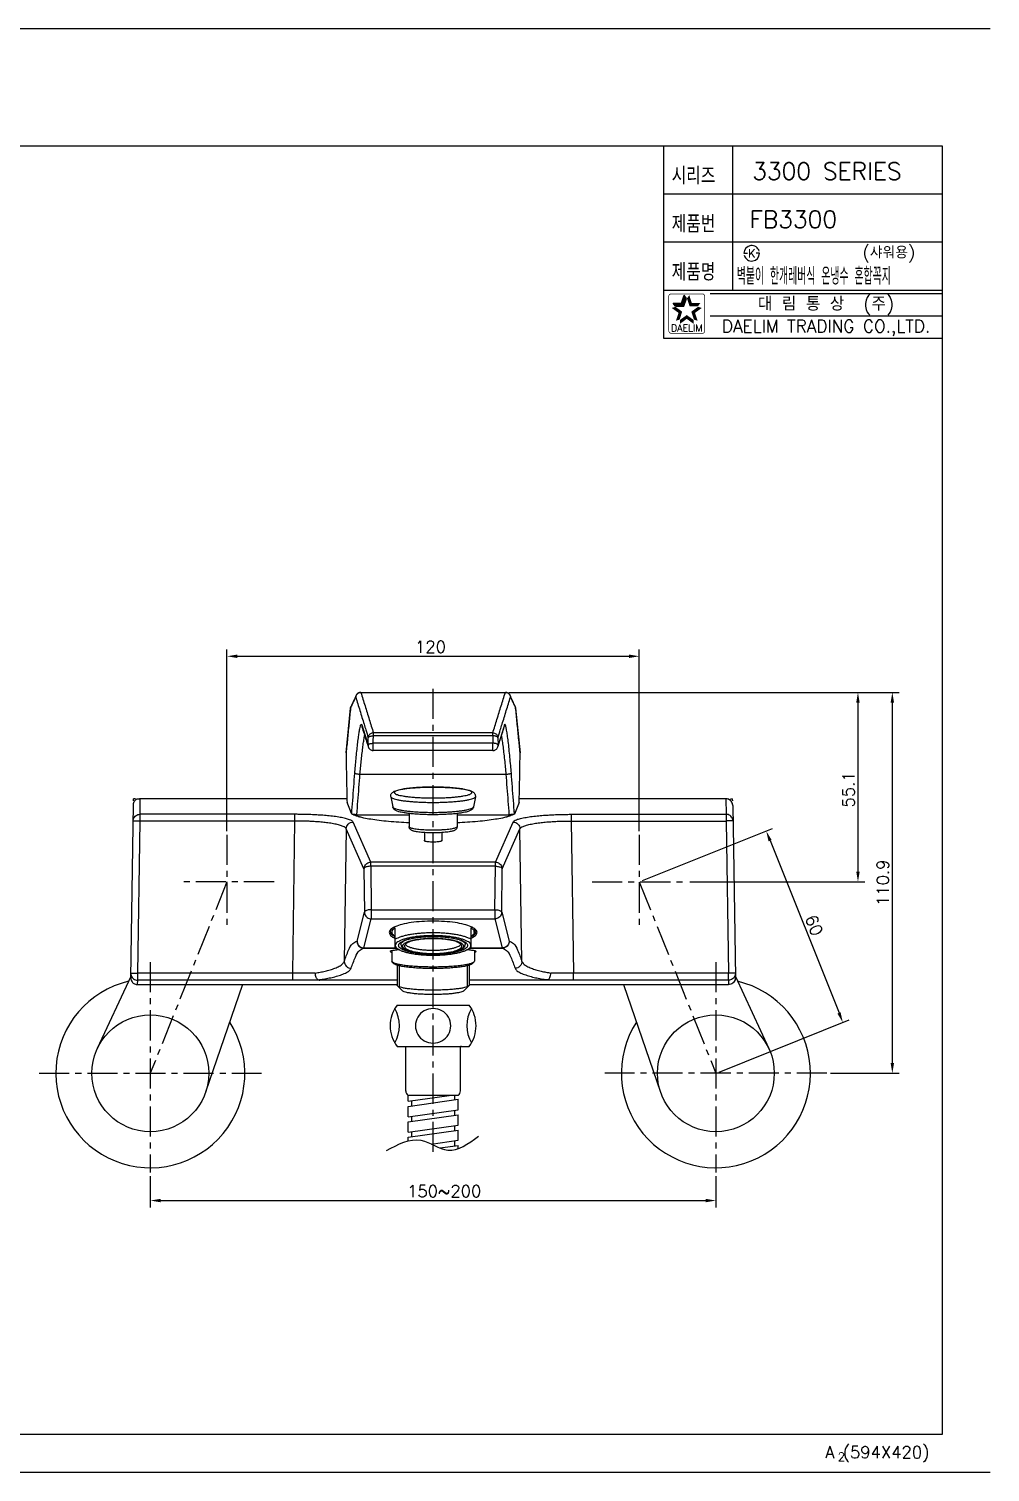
# Model space of a CAD drawing. Extents: x 594 to 1188, y 0 to 420.
# Drawn here: x 908.3 to 1188, y 0 to 420 of the extents above; entities that cross this region are included whole.
import ezdxf
from ezdxf.enums import TextEntityAlignment as Align

# ---------------------------------------------------------------- set-up
doc = ezdxf.new("R2010")
doc.units = 0
doc.header["$LTSCALE"] = 7
doc.header["$MEASUREMENT"] = 0
doc.linetypes.add('CENTER', pattern=[2, 1.25, -0.25, 0.25, -0.25])
doc.layers.get('0').update_dxf_attribs({"color": 2, "linetype": 'CONTINUOUS'})
for name, color, linetype in [('CL', 1, 'CENTER'), ('DIM', 2, 'CONTINUOUS'), ('DWG', 7, 'CONTINUOUS')]:
    doc.layers.add(name, color=color, linetype=linetype)
doc.styles.add('GHS', font='ROMANS', dxfattribs={"bigfont": 'GHS'})
doc.styles.add('HAN', font='TXT.shx', dxfattribs={"bigfont": 'GHS.shx'})
doc.styles.add('ROMANS', font='romans')

# ---------------------------------------------------------------- blocks, each defined once
blk = doc.blocks.new('KS')
at = {"layer": 'DIM'}
for p, q in [((-2.25, 0), (-1.75, 0)), ((-1.75, 0), (-1.25, 0)), ((1.75, 0), (1.25, 0)), ((2.25, 0), (1.75, 0))]:
    blk.add_line(p, q, dxfattribs=at)
for start, end in [(15, 180), (195, 0)]:
    blk.add_arc((0, 0), 2.25, start, end, dxfattribs=at)
at = {"layer": 'DIM', "style": 'HAN'}
blk.add_text('K', height=2.39, dxfattribs=at).set_placement((0, 0), align=Align.MIDDLE)
blk = doc.blocks.new('BORDER')
for p, q in [((1, 1), (0, 1)), ((0, 0), (1, 0))]:
    blk.add_line(p, q)
blk = doc.blocks.new('양식')
at = {"color": 4}
for p, q in [((1219, 386), (1768, 386)), ((1768, 386), (1768, 11)), ((1768, 11), (1219, 11))]:
    blk.add_line(p, q, dxfattribs=at)
at = {"color": 7}
for p, q in [((1687, 386), (1687, 330)), ((1707, 386), (1707, 344)), ((1687, 372), (1768, 372)), ((1687, 358), (1768, 358)), ((1687, 344), (1768, 344)), ((1687, 330), (1768, 330))]:
    blk.add_line(p, q, dxfattribs=at)
at = {"color": 2}
for p, q in [((1692.24, 340.18), (1692.99, 342.49)), ((1692.9, 339.27), (1693.65, 341.57)), ((1693.65, 341.57), (1692.99, 342.49)), ((1689.81, 340.18), (1692.24, 340.18)), ((1690.48, 339.27), (1689.81, 340.18)), ((1690.48, 339.27), (1692.9, 339.27))]:
    blk.add_line(p, q, dxfattribs=at)
at = {"color": 2, "linetype": 'Continuous'}
for p, q in [((1700.5, 343), (1768, 343)), ((1700.5, 336.5), (1768, 336.5))]:
    blk.add_line(p, q, dxfattribs=at)
at = {"color": 2, "linetype": 'Continuous', "const_width": 0.2}
for points in [[(1688.48, 342.13, -0.414214), (1689.23, 342.88)], [(1688.48, 332.13), (1688.48, 342.13, -1)], [(1689.23, 342.88), (1698.23, 342.88, -0.414214), (1698.98, 342.13, 0.043396)], [(1698.98, 342.13), (1698.98, 332.13, -0.414214), (1698.23, 331.38)], [(1698.23, 331.38), (1689.48, 331.38, -0.414214), (1688.48, 332.13, 0.672398)]]:
    blk.add_lwpolyline(points, format="xyb", dxfattribs=at)
at = {"color": 2}
for points in [[(1692.24, 340.18), (1692.9, 339.27), (1692.99, 342.49), (1693.65, 341.57)], [(1694.47, 342.49), (1693.8, 341.57), (1695.22, 340.18), (1694.55, 339.27)], [(1691.32, 337.35), (1692.4, 337.7), (1689.36, 338.78), (1690.43, 339.13)], [(1689.81, 340.18), (1690.48, 339.27), (1692.24, 340.18), (1692.9, 339.27)], [(1690.57, 335.05), (1691.65, 335.4), (1691.32, 337.35), (1692.4, 337.7)], [(1693.73, 335.6), (1693.73, 336.73), (1691.77, 334.18), (1691.77, 335.31)], [(1695.69, 334.18), (1695.69, 335.31), (1693.73, 335.6), (1693.73, 336.73)], [(1695.22, 340.18), (1694.55, 339.27), (1697.64, 340.18), (1696.98, 339.27)], [(1698.1, 338.78), (1697.02, 339.13), (1696.14, 337.35), (1695.06, 337.7)], [(1696.14, 337.35), (1695.06, 337.7), (1696.89, 335.05), (1695.81, 335.4)]]:
    blk.add_solid(points, dxfattribs=at)
at = {"xscale": 594, "yscale": 420, "zscale": 594}
blk.add_blockref('BORDER', (1188, 0), dxfattribs=at)
at = {"layer": 'DIM', "color": 4}
blk.add_blockref('KS', (1712.63, 354.68), dxfattribs=at)
at = {"color": 7, "linetype": 'Continuous'}
for s, height, style, p in [('대 림 통 상  (주)', 4, 'GHS', (1734.26, 339.7)), ('DAELIM TRADING CO.,LTD.', 3.6, 'ROMANS', (1734.26, 332.93))]:
    blk.add_text(s, height=height, dxfattribs=dict(at, style=style)).set_placement(p, align=Align.MIDDLE)
at = {"color": 2, "linetype": 'Continuous', "style": 'ROMANS'}
blk.add_text('DAELIM', height=2, dxfattribs=at).set_placement((1693.73, 331.93), align=Align.CENTER)
at = {"color": 7, "style": 'GHS'}
for s, height, p in [('A (594X420)', 3.5, (1734.01, 4.03)), ('2', 2.5, (1737.67, 3.19))]:
    blk.add_text(s, height=height, dxfattribs=at).set_placement(p)
at = {"layer": 'DIM', "style": 'GHS', "width": 0.8}
for s, p in [('시리즈', (1689.34, 374.73)), ('제품번', (1689.34, 360.73)), ('제품명', (1689.34, 346.73))]:
    blk.add_text(s, height=5, dxfattribs=at).set_placement(p)
blk = doc.blocks.new('FB3300')
at = {"layer": 'CL'}
for p, q in [((1025.92, 93.21), (1025.92, 228.91)), ((965.92, 185.5), (965.92, 158.06)), ((1085.92, 185.5), (1085.92, 158.06)), ((965.92, 171.78), (943.64, 116.07)), ((979.64, 171.78), (952.2, 171.78)), ((1072.2, 171.78), (1099.64, 171.78)), ((1085.92, 171.78), (1108.2, 116.07)), ((943.64, 148.39), (943.64, 87.15)), ((1108.2, 148.39), (1108.2, 87.15)), ((911.32, 116.07), (975.96, 116.07)), ((1140.52, 116.07), (1075.88, 116.07))]:
    blk.add_line(p, q, dxfattribs=at)
at = {"layer": 'DIM'}
for p, q in [((965.92, 186.5), (965.92, 239.42)), ((1085.92, 186.5), (1085.92, 239.42)), ((968.92, 237.42), (1082.92, 237.42)), ((1047.95, 226.92), (1151.54, 226.92)), ((1047.95, 226.92), (1161.54, 226.92)), ((1149.54, 223.92), (1149.54, 174.78)), ((1159.54, 223.92), (1159.54, 119.07)), ((1086.85, 172.15), (1124.71, 187.3)), ((1123.97, 183.77), (1144.03, 133.63)), ((1100.64, 171.78), (1151.54, 171.78)), ((1109.13, 116.44), (1147, 131.59)), ((1141.52, 116.07), (1161.54, 116.07)), ((943.64, 86.15), (943.64, 77.03)), ((1108.2, 86.15), (1108.2, 77.03)), ((946.64, 79.03), (1105.2, 79.03))]:
    blk.add_line(p, q, dxfattribs=at)
blk.add_spline([(1012.34, 93.56), (1022.38, 96.58), (1030.21, 93.68), (1039.09, 97.74)], degree=3, dxfattribs=at)
for points in [[(968.92, 237.92), (968.92, 236.92), (965.92, 237.42)], [(1082.92, 237.92), (1082.92, 236.92), (1085.92, 237.42)], [(1149.04, 223.92), (1150.04, 223.92), (1149.54, 226.92)], [(1159.04, 223.92), (1160.04, 223.92), (1159.54, 226.92)], [(1124.43, 183.96), (1123.51, 183.58), (1122.86, 186.56)], [(1149.04, 174.78), (1150.04, 174.78), (1149.54, 171.78)], [(1144.49, 133.82), (1143.56, 133.45), (1145.14, 130.85)], [(1159.04, 119.07), (1160.04, 119.07), (1159.54, 116.07)], [(946.64, 79.53), (946.64, 78.53), (943.64, 79.03)], [(1105.2, 79.53), (1105.2, 78.53), (1108.2, 79.03)]]:
    blk.add_solid(points, dxfattribs=at)
at = {"layer": 'DWG'}
for p, q in [((1004.89, 226.92), (1046.95, 226.92)), ((1004.89, 226.92), (1004.89, 226.91)), ((1004.89, 226.91), (1046.95, 226.91)), ((1046.95, 226.92), (1046.95, 226.91)), ((1002.04, 222.84), (1002.04, 222.84)), ((1049.8, 222.84), (1049.8, 222.84)), ((1000.61, 209.3), (1001.9, 222.32)), ((1001.9, 222.34), (1001.9, 222.32)), ((1049.94, 222.34), (1049.94, 222.32)), ((1049.94, 222.32), (1051.23, 209.3)), ((1005.15, 217.46), (1007, 211.57)), ((1005.21, 216.91), (1005.21, 216.91)), ((1043.29, 215.14), (1008.55, 215.14)), ((1008.55, 214.25), (1008.55, 215.14)), ((1043.29, 214.25), (1008.55, 214.25)), ((1043.29, 214.25), (1043.29, 215.14)), ((1046.49, 216.81), (1044.84, 211.57)), ((1046.69, 217.46), (1046.49, 216.81)), ((1046.63, 216.91), (1046.63, 216.91)), ((1007.07, 211.05), (1007.07, 211.05)), ((1043.34, 212.1), (1008.5, 212.1)), ((1008.5, 210), (1008.5, 212.1)), ((1043.34, 210), (1008.5, 210)), ((1043.34, 210), (1043.34, 212.1)), ((1044.77, 211.05), (1044.77, 211.05)), ((1000.61, 209.3), (1000.61, 209.36)), ((1051.23, 209.36), (1051.23, 209.3)), ((1004.65, 203.12), (1047.19, 203.12)), ((937.95, 143.85), (938.73, 194.29)), ((1000.85, 195.98), (940.45, 195.98)), ((940.66, 191.43), (940.73, 195.96)), ((1000.85, 195.96), (940.73, 195.96)), ((1002.23, 191.52), (1000.88, 194.83)), ((1013.63, 196.56), (1014.16, 193.6)), ((1038.21, 196.56), (1037.68, 193.6)), ((1050.96, 194.83), (1049.61, 191.52)), ((1111.11, 195.98), (1050.99, 195.98)), ((1111.11, 195.96), (1050.99, 195.96)), ((1111.11, 195.96), (1111.11, 195.98)), ((1111.11, 195.96), (1111.18, 191.43)), ((1113.11, 194.01), (1113.89, 143.93)), ((939.97, 145.16), (940.66, 189.48)), ((985.7, 191.43), (940.66, 191.43)), ((940.66, 189.48), (940.66, 191.43)), ((985.7, 189.48), (940.66, 189.48)), ((985.06, 145.16), (985.7, 189.48)), ((985.7, 189.48), (985.7, 191.43)), ((1001.94, 192.23), (1001.92, 192.16)), ((1007.81, 177.54), (1002.63, 189.19)), ((1003.73, 191.32), (1018.92, 191.32)), ((1018.92, 191.66), (1018.92, 187.87)), ((1032.92, 191.66), (1032.92, 187.87)), ((1032.92, 191.32), (1048.1, 191.32)), ((1044.03, 177.54), (1049.21, 189.19)), ((1049.9, 192.23), (1049.92, 192.16)), ((1066.14, 191.43), (1111.18, 191.43)), ((1066.14, 191.43), (1066.14, 189.48)), ((1066.14, 189.48), (1066.78, 145.16)), ((1066.14, 189.48), (1111.18, 189.48)), ((1111.18, 191.43), (1111.18, 189.48)), ((1111.18, 189.48), (1111.87, 145.16)), ((1000.64, 187.24), (1000.08, 148.63)), ((1005.81, 175.59), (1000.64, 187.24)), ((1023.42, 186.11), (1023.42, 183.71)), ((1028.42, 186.11), (1028.42, 183.71)), ((1046.03, 175.59), (1051.2, 187.24)), ((1051.76, 148.63), (1051.2, 187.24)), ((1044.03, 177.54), (1007.81, 177.54)), ((1007.81, 176.31), (1007.81, 177.54)), ((1044.03, 176.31), (1044.03, 177.54)), ((1005.81, 175.59), (1005.95, 162.96)), ((1044.03, 176.31), (1007.81, 176.31)), ((1007.81, 176.31), (1007.94, 163.68)), ((1043.9, 163.68), (1044.03, 176.31)), ((1045.89, 162.96), (1046.03, 175.59)), ((1003.78, 154.53), (1005.95, 162.96)), ((1005.78, 152.57), (1007.94, 161)), ((1007.94, 163.68), (1043.9, 163.68)), ((1007.94, 163.68), (1007.94, 161)), ((1007.94, 161), (1043.9, 161)), ((1043.9, 163.68), (1043.9, 161)), ((1043.9, 161), (1046.06, 152.57)), ((1045.89, 162.96), (1048.06, 154.53)), ((1013.92, 158.19), (1013.92, 157.14)), ((1014.92, 152.59), (1014.92, 158.38)), ((1036.92, 158.38), (1036.92, 152.59)), ((1037.92, 158.19), (1037.92, 157.14)), ((1005.78, 152.57), (1014.96, 152.57)), ((1005.78, 152.57), (1005.78, 152.5)), ((1005.78, 152.5), (1015.08, 152.5)), ((1013.92, 151.82), (1013.92, 148.65)), ((1016.18, 151.96), (1015.29, 152.39)), ((1016.57, 154.23), (1016.57, 153.57)), ((1035.27, 154.23), (1035.27, 153.57)), ((1035.66, 151.96), (1036.55, 152.39)), ((1036.76, 152.5), (1046.06, 152.5)), ((1036.88, 152.57), (1046.06, 152.57)), ((1037.92, 151.81), (1037.92, 148.65)), ((1046.06, 152.57), (1046.06, 152.5)), ((1014.04, 148.42), (1014.53, 147.93)), ((1015.42, 147.51), (1015.42, 141.72)), ((1036.42, 147.51), (1036.42, 141.72)), ((1037.8, 148.42), (1037.31, 147.93)), ((937.96, 144.19), (928.22, 123.24)), ((939.95, 141.9), (939.97, 143.14)), ((939.97, 143.14), (939.97, 145.16)), ((985.06, 145.16), (939.97, 145.16)), ((985.06, 143.14), (939.97, 143.14)), ((985.06, 143.14), (985.06, 145.16)), ((1015.42, 143.21), (992.97, 143.21)), ((1058.86, 143.21), (1036.42, 143.21)), ((1066.78, 143.14), (1066.78, 145.16)), ((1111.87, 145.16), (1066.78, 145.16)), ((1111.87, 143.14), (1066.78, 143.14)), ((1111.87, 143.14), (1111.87, 145.16)), ((1111.87, 143.14), (1111.89, 141.9)), ((1113.88, 144.19), (1123.62, 123.24)), ((939.88, 141.9), (1015.42, 141.9)), ((939.88, 141.9), (939.95, 141.9)), ((939.95, 141.9), (1015.42, 141.9)), ((970.48, 141.9), (959.71, 110.55)), ((1015.52, 141.51), (1017.01, 140.06)), ((1036.32, 141.51), (1034.83, 140.06)), ((1036.42, 141.9), (1111.89, 141.9)), ((1036.42, 141.9), (1111.89, 141.9)), ((1081.36, 141.9), (1092.13, 110.55)), ((1111.89, 141.9), (1111.89, 141.9))]:
    blk.add_line(p, q, dxfattribs=at)
at = {"layer": 'DWG', "color": 2}
for p, q in [((938.75, 195.35), (938.76, 195.98)), ((939.33, 195.98), (938.76, 195.98)), ((1112.5, 195.98), (1113.08, 195.98)), ((1113.09, 195.35), (1113.08, 195.98)), ((1016, 147.35), (1016, 141.04)), ((1035.84, 147.35), (1035.84, 141.04))]:
    blk.add_line(p, q, dxfattribs=at)
at = {"layer": 'DWG', "color": 7, "linetype": 'Continuous'}
for p, q in [((1015.42, 135.9), (1036.42, 135.9)), ((1015.42, 123.9), (1036.42, 123.9)), ((1017.97, 110.91), (1017.97, 123.9)), ((1033.87, 110.91), (1033.87, 123.9)), ((1034.17, 123.9), (1033.87, 123.9)), ((1018.67, 107.93), (1030.55, 109.6)), ((1032.17, 109.6), (1018.67, 109.6)), ((1018.67, 107.93), (1018.67, 109.6)), ((1033.17, 109.6), (1032.17, 109.6)), ((1032.17, 109.6), (1032.17, 108.35)), ((1018.67, 106.45), (1033.17, 108.49)), ((1018.67, 103.42), (1018.67, 106.45)), ((1018.67, 103.42), (1033.17, 105.46)), ((1019.67, 108.07), (1019.67, 106.59)), ((1032.17, 105.32), (1032.17, 103.84)), ((1033.17, 105.46), (1033.17, 108.49)), ((1018.67, 101.94), (1033.17, 103.98)), ((1018.67, 98.91), (1018.67, 101.94)), ((1018.67, 98.91), (1033.17, 100.95)), ((1019.67, 103.56), (1019.67, 102.08)), ((1032.17, 100.84), (1032.17, 99.33)), ((1033.17, 100.95), (1033.17, 103.98)), ((1018.67, 97.43), (1033.17, 99.47)), ((1018.67, 96.41), (1018.67, 97.43)), ((1019.67, 99.08), (1019.67, 97.57)), ((1033.17, 96.57), (1033.17, 99.47)), ((1025.4, 95.48), (1033.17, 96.57)), ((1027.85, 94.34), (1033.17, 95.09)), ((1032.17, 96.46), (1032.17, 94.95)), ((1033.17, 94.09), (1033.17, 95.09))]:
    blk.add_line(p, q, dxfattribs=at)
at = {"layer": 'DWG'}
for centre in [(943.64, 116.07), (1108.2, 116.07)]:
    blk.add_circle(centre, 17, dxfattribs=at)
for centre, start, end in [((943.64, 116.07), 103.2579, 32.8586), ((1108.2, 116.07), 147.1414, 76.7421)]:
    blk.add_arc(centre, 27.5, start, end, dxfattribs=at)
at = {"layer": 'DWG', "color": 7, "linetype": 'Continuous'}
for centre, radius, start, end in [((1023.42, 129.9), 10, 143.1175, 216.8699), ((1006.1, 129.9), 10, 330, 30), ((1025.8, 129.88), 5.02, 88.6566, 271.3434), ((1026.04, 129.88), 5.02, 268.6566, 91.3434), ((1045.74, 129.9), 10, 150, 210), ((1028.42, 129.9), 10, 323.1301, 36.9083), ((1019.47, 110.87), 1.5, 178.2676, 237.8), ((1032.37, 110.87), 1.5, 302.2, 1.7324)]:
    blk.add_arc(centre, radius, start, end, dxfattribs=at)
at = {"layer": 'DWG'}
for points in [[(1003.52, 226.03), (1003.76, 226.4), (1004.09, 226.69), (1004.49, 226.87), (1004.89, 226.92)], [(1004.89, 226.91), (1004.46, 226.84), (1004.06, 226.65), (1003.73, 226.35), (1003.64, 226.23)], [(1004.89, 226.91), (1006.11, 222.98), (1007.33, 219.06), (1008.55, 215.14)], [(1043.29, 215.14), (1044.51, 219.06), (1045.73, 222.98), (1046.95, 226.91)], [(1048.32, 226.03), (1048.08, 226.4), (1047.75, 226.69), (1047.35, 226.87), (1046.95, 226.92)], [(1046.95, 226.91), (1047.38, 226.84), (1047.78, 226.65), (1048.11, 226.35), (1048.2, 226.23)], [(1001.9, 222.34), (1001.99, 222.73), (1002.04, 222.84)], [(1002, 222.74), (1001.9, 222.32)], [(1001.9, 222.32), (1002.07, 222.68)], [(1002.04, 222.84), (1002, 222.75), (1002, 222.74)], [(1003.21, 225.34), (1003.05, 224.98), (1002.54, 223.89), (1002.04, 222.84)], [(1002.07, 222.68), (1002.24, 223.04)], [(1002.24, 223.04), (1002.41, 223.4), (1002.91, 224.47), (1003.4, 225.54)], [(1003.38, 225.71), (1003.21, 225.34)], [(1003.52, 226.03), (1003.38, 225.71)], [(1003.52, 226.03), (1003.5, 225.98), (1003.4, 225.54)], [(1003.46, 225.83), (1003.4, 225.54)], [(1003.4, 225.54), (1004.62, 221.6), (1005.84, 217.66), (1006.36, 215.97)], [(1003.5, 225.97), (1003.46, 225.83)], [(1003.64, 226.23), (1003.5, 225.97)], [(1045.48, 215.97), (1046, 217.66), (1047.22, 221.6), (1048.44, 225.54)], [(1048.2, 226.23), (1048.34, 225.97)], [(1048.32, 226.03), (1048.34, 225.98), (1048.44, 225.54)], [(1048.46, 225.71), (1048.32, 226.03)], [(1048.34, 225.97), (1048.38, 225.83)], [(1048.38, 225.83), (1048.44, 225.54)], [(1048.44, 225.54), (1048.93, 224.47), (1049.43, 223.4), (1049.6, 223.04)], [(1048.63, 225.35), (1048.46, 225.71)], [(1049.8, 222.84), (1049.3, 223.89), (1048.79, 224.98), (1048.63, 225.35)], [(1049.6, 223.04), (1049.77, 222.68)], [(1049.77, 222.68), (1049.94, 222.32)], [(1049.94, 222.34), (1049.85, 222.73), (1049.8, 222.84)], [(1049.8, 222.84), (1049.84, 222.75), (1049.84, 222.74)], [(1049.84, 222.74), (1049.94, 222.32)], [(1001.9, 222.34), (1001.47, 218.07), (1001.03, 213.56), (1000.61, 209.36)], [(1051.23, 209.36), (1050.81, 213.58), (1050.36, 218.09), (1049.94, 222.34)], [(1003.15, 203.43), (1003.31, 205.41), (1003.51, 207.57), (1003.73, 209.77), (1003.95, 211.84), (1004.18, 213.66), (1004.4, 215.17), (1004.6, 216.33), (1004.78, 217.12), (1004.93, 217.53), (1005.05, 217.62), (1005.15, 217.46)], [(1004.65, 203.12), (1004.81, 204.92), (1005, 206.89), (1005.22, 208.88), (1005.45, 210.76), (1005.68, 212.42), (1005.89, 213.79), (1006, 214.41)], [(1005.15, 217.46), (1005.19, 216.98), (1005.21, 216.91)], [(1005.21, 216.91), (1005.83, 214.97), (1006.45, 212.99), (1006.87, 211.67)], [(1006.36, 215.97), (1007.05, 213.72)], [(1008.55, 215.14), (1008.1, 215.07), (1007.69, 214.87), (1007.36, 214.56), (1007.14, 214.16), (1007.05, 213.72)], [(1007.05, 213.72), (1007.15, 213.9), (1007.37, 214.05), (1007.7, 214.16), (1008.1, 214.23), (1008.55, 214.25)], [(1008.5, 212.1), (1008.52, 213.18), (1008.55, 214.25)], [(1043.29, 215.14), (1043.74, 215.07), (1044.15, 214.87), (1044.48, 214.56), (1044.7, 214.16), (1044.79, 213.72)], [(1044.79, 213.72), (1044.69, 213.9), (1044.47, 214.05), (1044.14, 214.16), (1043.74, 214.23), (1043.29, 214.25)], [(1043.29, 214.25), (1043.32, 213.18), (1043.34, 212.1)], [(1044.79, 213.72), (1045.48, 215.97)], [(1044.97, 211.67), (1045.39, 212.99), (1046.01, 214.97), (1046.63, 216.91)], [(1047.19, 203.12), (1047.01, 205.13), (1046.79, 207.33), (1046.55, 209.5), (1046.29, 211.49), (1046.05, 213.16), (1045.83, 214.4)], [(1046.63, 216.91), (1046.65, 216.98), (1046.69, 217.46)], [(1048.69, 203.43), (1048.5, 205.65), (1048.28, 208.06), (1048.04, 210.45), (1047.79, 212.64), (1047.54, 214.47), (1047.32, 215.91), (1047.11, 216.92), (1046.93, 217.48), (1046.79, 217.62), (1046.69, 217.46)], [(1006.87, 211.67), (1006.91, 211.54)], [(1006.91, 211.54), (1007.07, 211.05)], [(1007, 211.57), (1007.03, 212.65), (1007.05, 213.72)], [(1007, 211.57), (1007.1, 211.74), (1007.32, 211.9), (1007.65, 212.01), (1008.05, 212.08), (1008.5, 212.1)], [(1007, 211.57), (1007.02, 211.25), (1007.07, 211.05)], [(1007.07, 211.05), (1007.17, 210.82), (1007.37, 210.52), (1007.64, 210.27), (1007.98, 210.1), (1008.36, 210.01), (1008.5, 210)], [(1044.84, 211.57), (1044.75, 211.73), (1044.55, 211.88), (1044.27, 211.99), (1043.97, 212.06), (1043.66, 212.09), (1043.34, 212.1)], [(1043.34, 210), (1043.68, 210.04), (1044.02, 210.17), (1044.34, 210.39), (1044.6, 210.69), (1044.77, 211.05)], [(1044.77, 211.05), (1044.8, 211.14), (1044.84, 211.57)], [(1044.77, 211.05), (1044.93, 211.54)], [(1044.79, 213.72), (1044.81, 212.65), (1044.84, 211.57)], [(1044.93, 211.54), (1044.97, 211.67)], [(1000.61, 209.3), (1000.67, 204.48), (1000.76, 199.65), (1000.88, 194.83)], [(1050.96, 194.83), (1051.08, 199.65), (1051.17, 204.48), (1051.23, 209.3)], [(1002.23, 191.52), (1002.54, 195.48), (1002.85, 199.45), (1003.15, 203.43)], [(1003.15, 203.43), (1003.25, 203.36), (1003.46, 203.29), (1003.79, 203.22), (1004.2, 203.16), (1004.65, 203.12)], [(1003.73, 191.32), (1004.04, 195.25), (1004.34, 199.18), (1004.65, 203.12)], [(1047.19, 203.12), (1047.64, 203.16), (1048.05, 203.22), (1048.37, 203.29), (1048.59, 203.36), (1048.69, 203.43)], [(1048.1, 191.32), (1047.8, 195.25), (1047.5, 199.18), (1047.19, 203.12)], [(1049.61, 191.52), (1049.3, 195.48), (1048.99, 199.45), (1048.69, 203.43)], [(1013.61, 196.78), (1013.67, 197.17), (1013.86, 197.52), (1014.12, 197.8), (1014.44, 198.02), (1014.83, 198.21), (1015.32, 198.38), (1015.96, 198.55), (1016.82, 198.73), (1017.96, 198.91), (1019.26, 199.06), (1020.68, 199.18), (1022.2, 199.27), (1023.79, 199.32), (1025.41, 199.35), (1027.05, 199.35), (1028.67, 199.31), (1030.23, 199.24), (1031.72, 199.13), (1033.09, 199), (1034.34, 198.84), (1035.35, 198.67), (1036.1, 198.5), (1036.67, 198.33), (1037.11, 198.17), (1037.46, 197.98), (1037.76, 197.77), (1038, 197.5), (1038.17, 197.16), (1038.23, 196.78)], [(1037.23, 197.77), (1037.12, 197.98), (1036.82, 198.19), (1036.3, 198.39), (1035.59, 198.58), (1034.7, 198.76), (1033.65, 198.92), (1032.45, 199.05), (1031.13, 199.17), (1029.71, 199.25), (1028.22, 199.31), (1026.69, 199.34), (1025.15, 199.34), (1023.61, 199.31), (1022.13, 199.25), (1020.71, 199.17), (1019.39, 199.05), (1018.19, 198.92), (1017.14, 198.76), (1016.25, 198.58), (1015.54, 198.39), (1015.02, 198.19), (1014.71, 197.98), (1014.61, 197.77)], [(1014.61, 197.77), (1014.71, 197.56), (1015.02, 197.35), (1015.54, 197.15), (1016.25, 196.95), (1017.14, 196.78), (1018.19, 196.62), (1019.39, 196.48), (1020.71, 196.37), (1022.13, 196.29), (1023.61, 196.23), (1025.15, 196.2), (1026.69, 196.2), (1028.22, 196.23), (1029.71, 196.29), (1031.13, 196.37), (1032.45, 196.48), (1033.65, 196.62), (1034.7, 196.78), (1035.59, 196.95), (1036.3, 197.15), (1036.82, 197.35), (1037.12, 197.56), (1037.23, 197.77)], [(938.73, 194.29), (938.85, 194.9), (939.11, 195.36), (939.46, 195.69), (939.86, 195.89), (940.3, 195.97), (940.45, 195.98)], [(940.45, 195.98), (940.73, 195.96)], [(1013.63, 196.57), (1013.61, 196.78)], [(1013.63, 196.56), (1013.74, 196.38), (1014.08, 196.15), (1014.63, 195.93), (1015.4, 195.72), (1016.37, 195.53), (1017.52, 195.36), (1018.82, 195.21), (1020.26, 195.09), (1021.8, 195), (1023.41, 194.93), (1025.08, 194.9), (1026.76, 194.9), (1028.42, 194.93), (1030.04, 195), (1031.58, 195.09), (1033.02, 195.21), (1034.32, 195.36), (1035.47, 195.53), (1036.43, 195.72), (1037.21, 195.93), (1037.76, 196.15), (1038.1, 196.38), (1038.21, 196.56)], [(1014.16, 193.6), (1014.26, 193.42), (1014.59, 193.2), (1015.12, 192.99), (1015.86, 192.79), (1016.78, 192.6), (1017.88, 192.44), (1019.13, 192.3), (1020.5, 192.18), (1021.97, 192.09), (1023.52, 192.03), (1025.12, 192), (1026.72, 192), (1028.32, 192.03), (1029.87, 192.09), (1031.34, 192.18), (1032.71, 192.3), (1033.96, 192.44), (1035.06, 192.6), (1035.98, 192.79), (1036.72, 192.99), (1037.25, 193.2), (1037.58, 193.42), (1037.68, 193.6)], [(1037.68, 193.6), (1037.56, 193.24), (1037.34, 192.94), (1037.07, 192.7), (1036.74, 192.51), (1036.34, 192.34), (1035.84, 192.18), (1035.17, 192.01), (1034.28, 191.85), (1033.14, 191.69), (1031.85, 191.55), (1030.45, 191.45), (1028.97, 191.37), (1027.43, 191.32), (1025.87, 191.31), (1024.3, 191.32), (1022.77, 191.37), (1021.29, 191.45), (1019.9, 191.56), (1018.62, 191.7), (1017.5, 191.86), (1016.63, 192.02), (1015.97, 192.18), (1015.47, 192.35), (1015.08, 192.51), (1014.76, 192.7), (1014.49, 192.94), (1014.28, 193.24), (1014.16, 193.6)], [(1038.23, 196.78), (1038.21, 196.57)], [(1113.11, 194.01), (1112.98, 194.69), (1112.64, 195.26), (1112.15, 195.69), (1111.53, 195.94), (1111.11, 195.98)], [(1112.93, 194.79), (1112.72, 195.15), (1112.28, 195.59), (1111.73, 195.86), (1111.11, 195.96)], [(1113, 194.62), (1112.93, 194.79)], [(1113.02, 194.57), (1113.01, 194.6), (1113, 194.62)], [(1113.06, 194.43), (1113.02, 194.57)], [(1113.08, 194.33), (1113.06, 194.43)], [(1113.09, 194.23), (1113.08, 194.33)], [(1113.11, 194.01), (1113.09, 194.23)], [(938.66, 189.48), (938.76, 190.08), (939.05, 190.62), (939.49, 191.05), (940.04, 191.33), (940.66, 191.43)], [(938.66, 189.48), (938.76, 189.49), (939.04, 189.49), (939.48, 189.49), (940.04, 189.49), (940.66, 189.48)], [(1002.63, 189.19), (1002.33, 189.51), (1001.62, 189.86), (1000.46, 190.22), (998.9, 190.54), (997.09, 190.81), (995.22, 191.02), (993.38, 191.17), (991.62, 191.28), (989.97, 191.35), (988.44, 191.4), (987.02, 191.42), (985.7, 191.43)], [(1000.64, 187.24), (1000.37, 187.56), (999.75, 187.92), (998.72, 188.28), (997.34, 188.6), (995.75, 188.87), (994.1, 189.08), (992.47, 189.23), (990.92, 189.34), (989.47, 189.41), (988.11, 189.45), (986.87, 189.47), (985.7, 189.48)], [(1000.64, 187.24), (1000.8, 187.98), (1001.24, 188.61), (1001.88, 189.03), (1002.63, 189.19)], [(1001.93, 192.25), (1001.92, 192.16)], [(1002.16, 191.68), (1001.92, 192.16)], [(1003.73, 191.32), (1003.29, 191.33), (1002.88, 191.36), (1002.55, 191.4), (1002.33, 191.45), (1002.23, 191.52)], [(1003.64, 190.92), (1002.89, 191.22), (1002.59, 191.36)], [(1004.09, 190.77), (1003.64, 190.92)], [(1004.36, 190.69), (1004.09, 190.77)], [(1004.59, 190.63), (1004.36, 190.69)], [(1047.47, 190.69), (1047.25, 190.63)], [(1047.75, 190.77), (1047.47, 190.69)], [(1048.2, 190.92), (1047.75, 190.77)], [(1049.61, 191.52), (1049.51, 191.45), (1049.29, 191.4), (1048.96, 191.36), (1048.55, 191.33), (1048.1, 191.32)], [(1049.25, 191.36), (1048.95, 191.22), (1048.2, 190.92)], [(1049.21, 189.19), (1049.51, 189.51), (1050.22, 189.87), (1051.39, 190.22), (1052.96, 190.54), (1054.76, 190.81), (1056.64, 191.02), (1058.49, 191.17), (1060.25, 191.28), (1061.9, 191.35), (1063.43, 191.4), (1064.84, 191.42), (1066.14, 191.43)], [(1049.21, 189.19), (1049.96, 189.03), (1050.6, 188.61), (1051.04, 187.98), (1051.2, 187.24)], [(1049.92, 192.16), (1049.68, 191.68)], [(1049.92, 192.16), (1049.91, 192.25)], [(1051.2, 187.24), (1051.47, 187.56), (1052.1, 187.92), (1053.13, 188.28), (1054.51, 188.6), (1056.1, 188.87), (1057.76, 189.08), (1059.39, 189.23), (1060.94, 189.34), (1062.4, 189.41), (1063.75, 189.45), (1064.99, 189.47), (1066.14, 189.48)], [(1113.18, 189.48), (1113.08, 190.08), (1112.79, 190.62), (1112.35, 191.05), (1111.79, 191.33), (1111.18, 191.43)], [(1113.18, 189.48), (1113.08, 189.49), (1112.8, 189.49), (1112.36, 189.49), (1111.8, 189.49), (1111.18, 189.48)], [(1018.92, 187.87), (1019, 187.72), (1019.26, 187.57), (1019.68, 187.43), (1020.25, 187.29), (1020.97, 187.18), (1021.8, 187.08), (1022.74, 187), (1023.75, 186.94), (1024.82, 186.9), (1025.92, 186.89), (1027.02, 186.9), (1028.08, 186.94), (1029.1, 187), (1030.04, 187.08), (1030.87, 187.18), (1031.59, 187.29), (1032.16, 187.43), (1032.58, 187.57), (1032.83, 187.72), (1032.92, 187.87)], [(1032.92, 187.87), (1032.87, 187.55), (1032.74, 187.25), (1032.53, 187), (1032.27, 186.82), (1031.98, 186.67), (1031.64, 186.55), (1031.2, 186.44), (1030.62, 186.33), (1029.86, 186.23), (1028.98, 186.15), (1028.03, 186.08), (1027.03, 186.05), (1026, 186.03), (1024.97, 186.04), (1023.97, 186.08), (1023.01, 186.13), (1022.11, 186.22), (1021.36, 186.31), (1020.78, 186.41), (1020.34, 186.51), (1020, 186.62), (1019.72, 186.74), (1019.47, 186.88), (1019.25, 187.07), (1019.08, 187.29), (1018.96, 187.56), (1018.92, 187.87)], [(1023.42, 183.9), (1023.32, 183.81)], [(1023.42, 183.9), (1023.32, 183.81)], [(1023.32, 183.81), (1023.42, 183.71)], [(1023.32, 183.81), (1023.42, 183.71)], [(1023.42, 183.71), (1023.45, 183.69), (1023.82, 183.59), (1024.39, 183.51), (1025.12, 183.46), (1025.92, 183.44)], [(1025.92, 183.44), (1026.72, 183.46), (1027.45, 183.51), (1028.02, 183.59), (1028.39, 183.69), (1028.42, 183.71)], [(1028.52, 183.81), (1028.42, 183.9)], [(1028.52, 183.81), (1028.42, 183.9)], [(1028.42, 183.71), (1028.52, 183.81)], [(1028.42, 183.71), (1028.52, 183.81)], [(1005.81, 175.59), (1005.92, 176.19), (1006.21, 176.73), (1006.65, 177.16), (1007.2, 177.44), (1007.81, 177.54)], [(1044.03, 177.54), (1044.64, 177.44), (1045.19, 177.16), (1045.63, 176.73), (1045.92, 176.19), (1046.03, 175.59)], [(1007.81, 176.31), (1007.21, 176.27), (1006.67, 176.17), (1006.24, 176.01), (1005.94, 175.81), (1005.81, 175.59)], [(1044.03, 176.31), (1044.62, 176.27), (1045.16, 176.17), (1045.6, 176.01), (1045.9, 175.81), (1046.03, 175.59)], [(1007.94, 163.68), (1007.34, 163.64), (1006.8, 163.54), (1006.36, 163.38), (1006.07, 163.18), (1005.95, 162.96)], [(1005.95, 162.96), (1006.04, 162.37), (1006.33, 161.82), (1006.77, 161.39), (1007.33, 161.11), (1007.94, 161)], [(1025.92, 160.36), (1022.61, 160.24), (1019.52, 159.91), (1016.87, 159.39), (1014.83, 158.7), (1013.88, 158.19)], [(1037.96, 158.19), (1037, 158.7), (1034.97, 159.39), (1032.32, 159.91), (1029.23, 160.24), (1025.92, 160.36)], [(1043.9, 163.68), (1044.48, 163.64), (1045.02, 163.54), (1045.46, 163.38), (1045.76, 163.19), (1045.89, 162.96)], [(1045.89, 162.96), (1045.79, 162.36), (1045.51, 161.82), (1045.06, 161.38), (1044.5, 161.1), (1043.9, 161)], [(1013.32, 157.62), (1013.12, 157.04)], [(1013.12, 157.04), (1013.56, 156.19), (1014.83, 155.39), (1014.92, 155.35)], [(1013.59, 157.93), (1013.56, 157.9), (1013.32, 157.62)], [(1013.47, 157.61), (1013.42, 157.33)], [(1013.42, 157.33), (1013.85, 156.5), (1014.58, 155.95)], [(1013.75, 158.07), (1013.47, 157.61)], [(1013.75, 158.08), (1013.59, 157.93)], [(1013.88, 158.19), (1013.75, 158.08)], [(1014.92, 158.38), (1014.43, 158.04), (1014.11, 157.68), (1013.94, 157.32), (1013.92, 157.14)], [(1013.92, 157.14), (1013.94, 156.96), (1014.11, 156.6), (1014.43, 156.24), (1014.92, 155.9)], [(1014.58, 155.95), (1014.92, 155.79)], [(1025.92, 156.94), (1024.38, 156.91), (1022.86, 156.84), (1021.4, 156.71), (1020, 156.54), (1018.71, 156.32), (1017.54, 156.06), (1016.5, 155.76), (1015.63, 155.43), (1014.92, 155.08)], [(1036.92, 153.28), (1036.81, 153.68), (1036.47, 154.08), (1035.93, 154.46), (1035.17, 154.82), (1034.23, 155.14), (1033.12, 155.43), (1031.87, 155.67), (1030.49, 155.87), (1029.02, 156.01), (1027.48, 156.09), (1025.92, 156.12), (1024.35, 156.09), (1022.82, 156.01), (1021.35, 155.87), (1019.97, 155.67), (1018.72, 155.43), (1017.61, 155.14), (1016.67, 154.82), (1015.91, 154.46), (1015.37, 154.08), (1015.03, 153.68), (1014.92, 153.28)], [(1015.87, 153.28), (1015.97, 153.65), (1016.28, 154.01), (1016.78, 154.36), (1017.46, 154.68), (1018.32, 154.98), (1019.34, 155.24), (1020.49, 155.47), (1021.74, 155.64), (1023.09, 155.77), (1024.49, 155.85), (1025.92, 155.88)], [(1036.92, 155.08), (1036.21, 155.43), (1035.33, 155.76), (1034.3, 156.06), (1033.13, 156.32), (1031.83, 156.54), (1030.44, 156.71), (1028.98, 156.84), (1027.46, 156.91), (1025.92, 156.94)], [(1025.92, 155.88), (1027.35, 155.85), (1028.75, 155.77), (1030.09, 155.64), (1031.35, 155.47), (1032.5, 155.24), (1033.51, 154.98), (1034.37, 154.68), (1035.06, 154.36), (1035.56, 154.01), (1035.87, 153.65), (1035.97, 153.28)], [(1037.92, 157.14), (1037.9, 157.32), (1037.73, 157.68), (1037.41, 158.04), (1036.92, 158.38)], [(1036.92, 155.35), (1037, 155.39), (1038.28, 156.19), (1038.72, 157.04), (1038.52, 157.62)], [(1036.92, 155.9), (1037.41, 156.24), (1037.73, 156.6), (1037.9, 156.96), (1037.92, 157.14)], [(1036.92, 155.79), (1037.25, 155.95)], [(1037.25, 155.95), (1037.99, 156.5), (1038.42, 157.33)], [(1038.09, 158.08), (1037.96, 158.19)], [(1038.42, 157.33), (1038.08, 158.07)], [(1038.25, 157.93), (1038.09, 158.08)], [(1038.28, 157.9), (1038.25, 157.93)], [(1038.52, 157.62), (1038.28, 157.9)], [(1000.08, 148.63), (1001.32, 151.89), (1002.56, 153.86), (1003.78, 154.53)], [(1002.07, 146.64), (1003.32, 149.88), (1004.55, 151.83), (1005.78, 152.5)], [(1003.78, 154.53), (1003.88, 153.93), (1004.16, 153.39), (1004.6, 152.96), (1005.16, 152.67), (1005.78, 152.57)], [(1003.78, 154.53), (1003.87, 153.91), (1004.15, 153.34), (1004.59, 152.89), (1005.16, 152.6), (1005.78, 152.5)], [(1013.92, 151.21), (1013.86, 151.23), (1013.44, 151.47), (1013.45, 151.53)], [(1013.45, 151.53), (1013.54, 151.68), (1014.16, 151.87), (1015.26, 152.02)], [(1014.92, 153.28), (1015.03, 152.87), (1015.37, 152.47)], [(1014.92, 152.59), (1015.29, 152.39)], [(1015.26, 152.02), (1015.32, 152.03)], [(1015.32, 152.03), (1015.93, 152.09)], [(1015.37, 152.47), (1015.91, 152.09), (1016.18, 151.96)], [(1025.92, 150.68), (1024.49, 150.7), (1023.09, 150.78), (1021.74, 150.91), (1020.49, 151.09), (1019.34, 151.31), (1018.32, 151.57), (1017.46, 151.87), (1016.78, 152.2), (1016.28, 152.54), (1015.97, 152.91), (1015.87, 153.28)], [(1016.18, 151.96), (1016.67, 151.74), (1017.61, 151.41), (1018.72, 151.13), (1019.97, 150.88), (1021.35, 150.69), (1022.82, 150.55), (1024.35, 150.46), (1025.92, 150.43), (1027.48, 150.46), (1029.02, 150.55), (1030.49, 150.69), (1031.87, 150.88), (1033.12, 151.13), (1034.23, 151.41), (1035.17, 151.74), (1035.66, 151.96)], [(1016.57, 153.57), (1016.67, 153.91), (1016.95, 154.25), (1017.42, 154.58), (1018.07, 154.88), (1018.36, 154.99)], [(1016.57, 153.57), (1016.64, 153.19), (1016.85, 152.81), (1017.21, 152.45), (1017.75, 152.11), (1018.46, 151.8), (1019.28, 151.53), (1020.21, 151.3), (1021.23, 151.12), (1022.33, 150.97), (1023.49, 150.86), (1024.7, 150.8), (1025.92, 150.78)], [(1025.92, 150.79), (1024.7, 150.81), (1023.48, 150.88), (1022.3, 150.99), (1021.17, 151.15), (1020.15, 151.35), (1019.25, 151.58), (1018.49, 151.84), (1017.88, 152.13), (1017.43, 152.43), (1017.16, 152.76), (1017.07, 153.08), (1017.16, 153.41), (1017.43, 153.73), (1017.88, 154.04), (1018.49, 154.33), (1019.25, 154.59), (1020.15, 154.82), (1021.17, 155.02), (1022.3, 155.17), (1023.48, 155.29), (1024.7, 155.35), (1025.92, 155.37)], [(1025.92, 155.24), (1024.73, 155.22), (1023.57, 155.16), (1022.45, 155.05), (1021.41, 154.9), (1020.45, 154.72), (1019.61, 154.5), (1018.89, 154.25), (1018.32, 153.98), (1017.91, 153.69), (1017.65, 153.39), (1017.57, 153.08)], [(1017.57, 153.08), (1017.65, 152.78), (1017.91, 152.47), (1018.32, 152.19), (1018.89, 151.92), (1019.61, 151.67), (1020.45, 151.45), (1021.41, 151.27), (1022.45, 151.12), (1023.57, 151.01), (1024.73, 150.94), (1025.92, 150.92)], [(1017.78, 153.57), (1018.15, 153.26), (1018.69, 152.97), (1019.39, 152.7), (1020.24, 152.47), (1021.22, 152.26), (1022.3, 152.1), (1023.46, 151.98), (1024.67, 151.91), (1025.92, 151.89)], [(1025.92, 155.37), (1027.13, 155.35), (1028.35, 155.29), (1029.54, 155.17), (1030.66, 155.02), (1031.68, 154.82), (1032.59, 154.59), (1033.35, 154.33), (1033.96, 154.04), (1034.41, 153.73), (1034.68, 153.41), (1034.77, 153.08), (1034.68, 152.76), (1034.41, 152.43), (1033.96, 152.13), (1033.35, 151.84), (1032.59, 151.58), (1031.69, 151.35), (1030.66, 151.15), (1029.54, 150.99), (1028.35, 150.88), (1027.13, 150.81), (1025.92, 150.79)], [(1034.27, 153.08), (1034.18, 153.39), (1033.93, 153.69), (1033.51, 153.98), (1032.94, 154.25), (1032.23, 154.5), (1031.39, 154.72), (1030.43, 154.9), (1029.39, 155.05), (1028.27, 155.16), (1027.11, 155.22), (1025.92, 155.24)], [(1025.92, 151.89), (1027.16, 151.91), (1028.38, 151.98), (1029.54, 152.1), (1030.62, 152.26), (1031.6, 152.47), (1032.45, 152.7), (1033.15, 152.97), (1033.69, 153.26), (1034.06, 153.57)], [(1025.92, 150.78), (1027.14, 150.8), (1028.35, 150.86), (1029.51, 150.97), (1030.61, 151.12), (1031.63, 151.31), (1032.56, 151.53), (1033.38, 151.8), (1034.09, 152.11), (1034.63, 152.46), (1034.99, 152.81), (1035.2, 153.19), (1035.27, 153.57)], [(1035.97, 153.28), (1035.87, 152.91), (1035.56, 152.54), (1035.06, 152.2), (1034.37, 151.87), (1033.51, 151.57), (1032.5, 151.31), (1031.35, 151.09), (1030.09, 150.91), (1028.75, 150.78), (1027.35, 150.7), (1025.92, 150.68)], [(1025.92, 150.92), (1027.11, 150.94), (1028.27, 151.01), (1029.39, 151.12), (1030.43, 151.27), (1031.39, 151.45), (1032.23, 151.67), (1032.94, 151.92), (1033.51, 152.19), (1033.93, 152.47), (1034.18, 152.78), (1034.27, 153.08)], [(1033.48, 154.99), (1033.77, 154.88), (1034.42, 154.58), (1034.89, 154.25), (1035.17, 153.91), (1035.27, 153.57)], [(1035.66, 151.96), (1035.93, 152.09), (1036.47, 152.47)], [(1035.91, 152.09), (1036.52, 152.03)], [(1036.47, 152.47), (1036.81, 152.87), (1036.92, 153.28)], [(1036.52, 152.03), (1036.58, 152.02)], [(1036.55, 152.39), (1036.92, 152.59)], [(1036.58, 152.02), (1037.69, 151.87), (1038.3, 151.68), (1038.39, 151.53)], [(1038.39, 151.53), (1038.39, 151.46), (1037.97, 151.22), (1037.92, 151.21)], [(1048.06, 154.53), (1047.97, 153.91), (1047.69, 153.34), (1047.24, 152.89), (1046.68, 152.6), (1046.06, 152.5)], [(1048.06, 154.53), (1047.96, 153.93), (1047.68, 153.39), (1047.23, 152.96), (1046.68, 152.67), (1046.06, 152.57)], [(1046.06, 152.5), (1047.29, 151.83), (1048.52, 149.88), (1049.77, 146.64)], [(1048.06, 154.53), (1049.28, 153.86), (1050.52, 151.89), (1051.76, 148.63)], [(991.65, 145.24), (993.06, 145.48), (994.51, 145.79), (995.97, 146.18), (997.36, 146.66), (998.62, 147.24), (999.59, 147.92), (1000.08, 148.63)], [(1000.08, 148.63), (1000.23, 147.88), (1000.66, 147.24), (1001.31, 146.8), (1002.07, 146.64)], [(1014.04, 148.42), (1013.92, 148.65)], [(1014.64, 148.08), (1014.1, 148.36), (1014.04, 148.42)], [(1037.3, 147.93), (1037.24, 147.88), (1036.73, 147.61), (1035.88, 147.36), (1034.73, 147.13), (1033.31, 146.93), (1031.67, 146.77), (1029.85, 146.65), (1027.92, 146.58), (1025.92, 146.56), (1023.92, 146.58), (1021.99, 146.65), (1020.17, 146.77), (1018.53, 146.93), (1017.11, 147.13), (1015.96, 147.36), (1015.11, 147.61), (1014.59, 147.88), (1014.53, 147.93)], [(1037.2, 148.08), (1036.31, 147.82), (1035.11, 147.58), (1033.63, 147.37), (1031.92, 147.21), (1030.02, 147.08), (1028, 147.01), (1025.92, 146.98), (1023.84, 147.01), (1021.82, 147.08), (1019.92, 147.21), (1018.21, 147.37), (1016.73, 147.58), (1015.53, 147.82), (1014.64, 148.08)], [(1037.8, 148.42), (1037.74, 148.36), (1037.2, 148.08)], [(1037.92, 148.65), (1037.8, 148.42)], [(1051.76, 148.63), (1051.61, 147.88), (1051.18, 147.24), (1050.53, 146.8), (1049.77, 146.64)], [(1051.76, 148.63), (1052.25, 147.92), (1053.21, 147.25), (1054.47, 146.66), (1055.86, 146.18), (1057.32, 145.79), (1058.77, 145.48), (1060.19, 145.24)], [(937.95, 143.85), (938.05, 143.21), (938.31, 142.7), (938.66, 142.32), (939.07, 142.07), (939.51, 141.93), (939.88, 141.9)], [(937.97, 145.16), (938.07, 145.17), (938.35, 145.18), (938.8, 145.18), (939.35, 145.17), (939.97, 145.16)], [(937.97, 145.16), (938.06, 144.55)], [(938.06, 144.55), (938.34, 143.98), (938.78, 143.53), (939.35, 143.24), (939.97, 143.14)], [(991.65, 145.24), (990.15, 145.21), (988.69, 145.19), (987.32, 145.18), (986.1, 145.17), (985.06, 145.16)], [(992.97, 143.21), (991.19, 143.18), (989.43, 143.16), (987.78, 143.14), (986.31, 143.14), (985.06, 143.14)], [(992.44, 143.26), (992.15, 143.52), (991.91, 143.98), (991.73, 144.57), (991.65, 145.24)], [(992.44, 143.26), (994.05, 143.49), (995.71, 143.8), (997.37, 144.18), (998.97, 144.66), (1000.41, 145.25), (1001.52, 145.93), (1002.07, 146.64)], [(992.44, 143.26), (992.53, 143.23), (992.66, 143.22), (992.81, 143.21), (992.98, 143.21)], [(1049.77, 146.64), (1050.32, 145.93), (1051.42, 145.25), (1052.86, 144.67), (1054.46, 144.19), (1056.12, 143.8), (1057.79, 143.49), (1059.4, 143.26)], [(1059.4, 143.26), (1059.31, 143.23), (1059.18, 143.22), (1059.03, 143.21), (1058.86, 143.21)], [(1066.78, 143.14), (1065.57, 143.14), (1064.11, 143.14), (1062.46, 143.16), (1060.68, 143.18), (1058.86, 143.21)], [(1059.4, 143.26), (1059.69, 143.52), (1059.93, 143.98), (1060.1, 144.57), (1060.19, 145.24)], [(1066.78, 145.16), (1065.77, 145.17), (1064.56, 145.18), (1063.19, 145.19), (1061.71, 145.21), (1060.19, 145.24)], [(1113.87, 145.16), (1113.77, 145.17), (1113.49, 145.18), (1113.05, 145.18), (1112.49, 145.17), (1111.87, 145.16)], [(1113.78, 144.54), (1113.5, 143.97), (1113.05, 143.52), (1112.49, 143.23), (1111.87, 143.14)], [(1113.89, 143.93), (1113.8, 143.32), (1113.53, 142.75), (1113.09, 142.3), (1112.52, 142), (1111.89, 141.9)], [(1113.88, 143.72), (1113.8, 143.3), (1113.52, 142.74), (1113.23, 142.41)], [(1113.87, 145.16), (1113.78, 144.54)], [(1113.89, 143.93), (1113.88, 143.72)], [(1015.52, 141.52), (1015.42, 141.72)], [(1036.32, 141.52), (1036.26, 141.47), (1035.79, 141.22), (1035.02, 140.99), (1033.97, 140.78), (1032.67, 140.6), (1031.17, 140.45), (1029.51, 140.35), (1027.74, 140.28), (1025.92, 140.26), (1024.1, 140.28), (1022.33, 140.35), (1020.67, 140.45), (1019.17, 140.6), (1017.87, 140.78), (1016.82, 140.99), (1016.05, 141.22), (1015.58, 141.47), (1015.52, 141.52)], [(1034.83, 140.06), (1034.77, 140), (1034.32, 139.78), (1033.57, 139.58), (1032.57, 139.39), (1031.35, 139.23), (1029.93, 139.11), (1028.38, 139.03), (1026.75, 138.99), (1025.09, 138.99), (1023.46, 139.03), (1021.91, 139.11), (1020.49, 139.23), (1019.27, 139.39), (1018.26, 139.58), (1017.52, 139.78), (1017.07, 140), (1017.01, 140.06)], [(1036.42, 141.72), (1036.32, 141.52)], [(1113.23, 142.41), (1113.07, 142.29), (1112.51, 142), (1111.89, 141.9)]]:
    blk.add_spline(points, degree=3, dxfattribs=at)
for points, knots in [([(1018.92, 188.96), (1017.93, 189), (1015.94, 189.11), (1013.03, 189.33), (1010.3, 189.61), (1007.9, 189.94), (1006.02, 190.27), (1004.97, 190.53), (1004.59, 190.63)], [0.940432, 0.940432, 0.940432, 0.940432, 3.914512, 6.928597, 9.684712, 12.129381, 14.216639, 15.391611, 15.391611, 15.391611, 15.391611]), ([(1047.25, 190.63), (1046.87, 190.53), (1045.82, 190.27), (1043.94, 189.94), (1041.53, 189.61), (1038.81, 189.33), (1035.9, 189.11), (1033.91, 189), (1032.92, 188.96)], [0, 0, 0, 0, 1.174972, 3.26223, 5.706899, 8.463014, 11.477099, 14.45118, 14.45118, 14.45118, 14.45118])]:
    blk.add_open_spline(points, degree=3, knots=knots, dxfattribs=at)
at = {"layer": 'DIM'}
blk.add_blockref('양식', (-594, 0), dxfattribs=at)
at = {"color": 7, "style": 'GHS'}
for s, p in [('3300 SERIES', (1140.51, 378.58)), ('FB3300', (1130.74, 364.58))]:
    blk.add_text(s, height=5, dxfattribs=at).set_placement(p, align=Align.MIDDLE)
at = {"style": 'GHS'}
blk.add_text('(샤워용)', height=3.5, dxfattribs=at).set_placement((1150.88, 353.18))
at = {"style": 'GHS', "width": 0.5}
blk.add_text('벽붙이 한개레버식 온냉수 혼합꼭지', height=5, dxfattribs=at).set_placement((1114.29, 345.56))
at = {"layer": 'DIM', "char_height": 3.5, "attachment_point": 5, "style": 'GHS'}
for s, insert in [('\\A1;120', (1025.15, 240.17)), ('\\A1;150~200', (1029.16, 81.78))]:
    blk.add_mtext(s, dxfattribs=dict(at, insert=insert))
for s, insert, rotation in [('\\A1;55.1', (1146.79, 198.67), 90), ('\\A1;110.9', (1156.79, 171.5), 90), ('\\A1;60', (1136.78, 159.14), 291.8014)]:
    blk.add_mtext(s, dxfattribs=dict(at, insert=insert, rotation=rotation))

msp = doc.modelspace()

# ---------------------------------------------------------------- block references
at = {"layer": 'DIM'}
msp.add_blockref('FB3300', (0, 0), dxfattribs=at)

doc.saveas('drawing.dxf')
